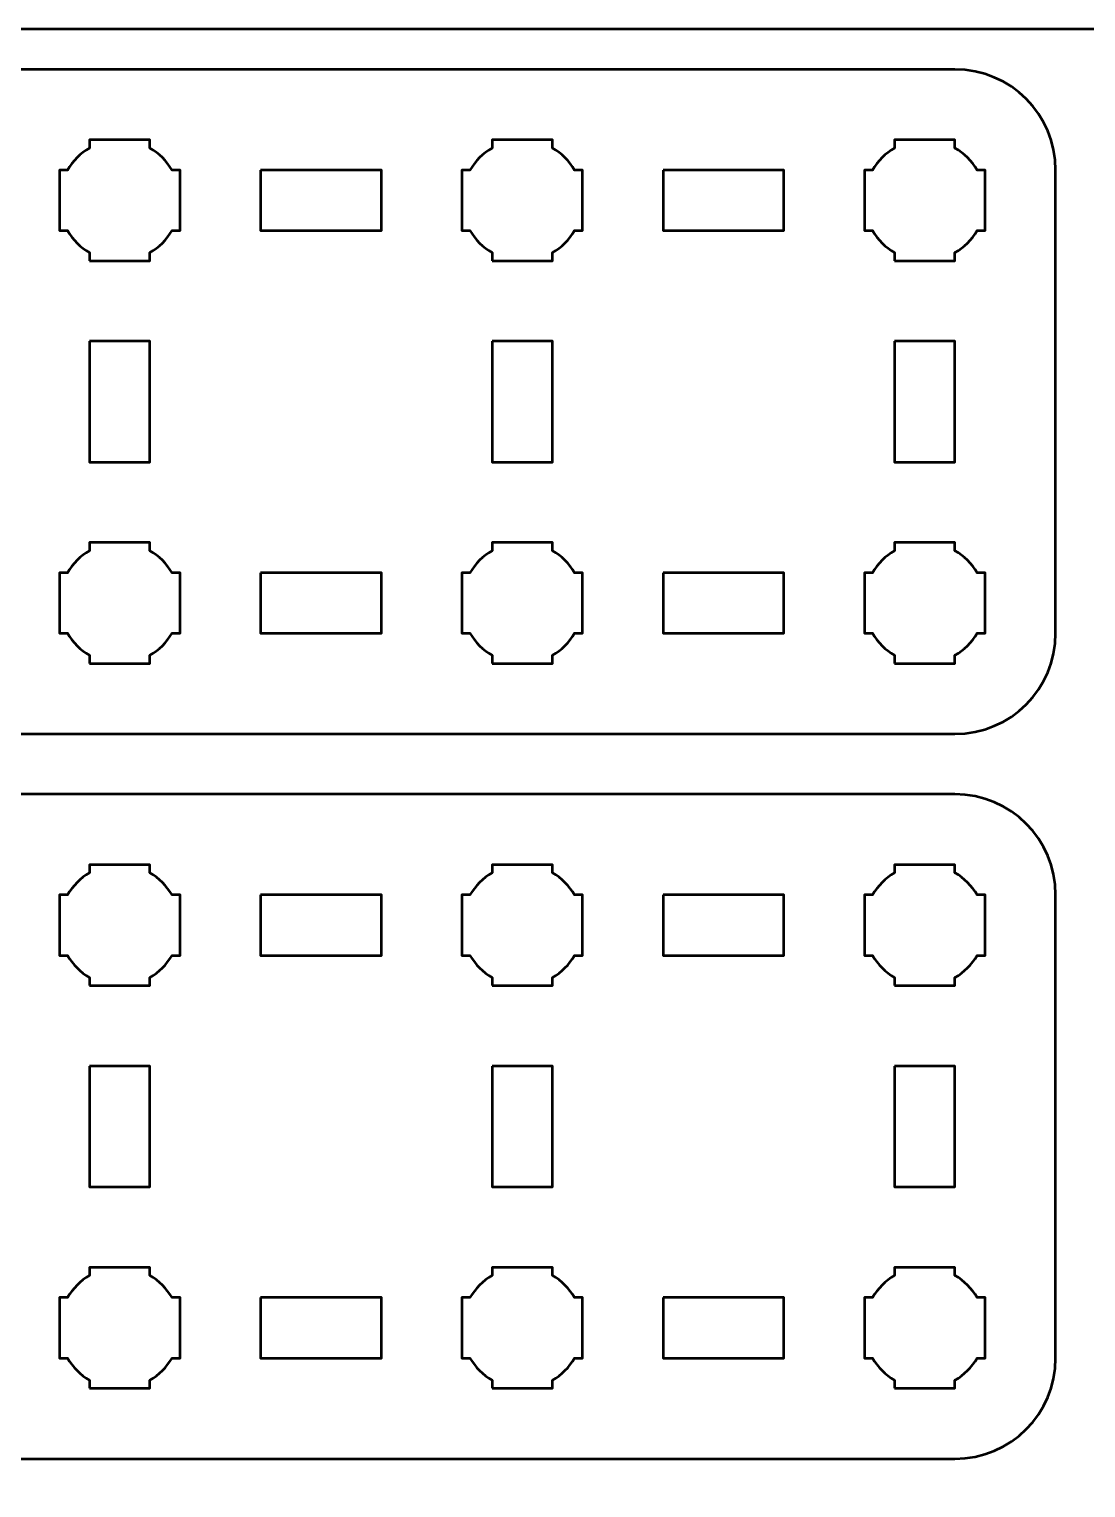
# Model space of a CAD drawing. Header units: centimetres. Extents: x -21 to 0, y -29.7 to 0.
# Drawn here: x -15.75 to -10.5, y -7.24 to 0 of the extents above; entities that cross this region are included whole.
import ezdxf

# ---------------------------------------------------------------- set-up
doc = ezdxf.new("R2010")
doc.units = ezdxf.units.CM
doc.header["$MEASUREMENT"] = 0
doc.layers.add('Layer 1', color=7, linetype='Continuous')

msp = doc.modelspace()

# ---------------------------------------------------------------- linework, layer by layer
at = {"layer": 'Layer 1', "color": 22, "lineweight": 53}
msp.add_open_spline([(-21.00003, -29.19996), (-21.00003, -29.19996), (-21.00003, -0.49992), (-21.00003, -0.49992), (-21.00003, -0.49992), (-21.00003, -0.22295), (-20.77694, 0.00004), (-20.49994, 0.00004), (-20.49994, 0.00004), (-20.49994, 0.00004), (-0.50008, 0.00004), (-0.50008, 0.00004), (-0.50008, 0.00004), (-0.22294, 0.00004), (0.00002, -0.22295), (0.00002, -0.49992), (0.00002, -0.49992), (0.00002, -0.49992), (0.00002, -29.19996), (0.00002, -29.19996), (0.00002, -29.19996), (0.00002, -29.47696), (-0.22294, -29.70005), (-0.50008, -29.70005), (-0.50008, -29.70005), (-0.50008, -29.70005), (-20.49994, -29.70005), (-20.49994, -29.70005), (-20.49994, -29.70005), (-20.77694, -29.70005), (-21.00003, -29.47696), (-21.00003, -29.19996)], degree=3, knots=[0, 0, 0, 0, 0.125, 0.125, 0.125, 0.125, 0.25, 0.25, 0.25, 0.25, 0.375, 0.375, 0.375, 0.375, 0.5, 0.5, 0.5, 0.5, 0.625, 0.625, 0.625, 0.625, 0.75, 0.75, 0.75, 0.75, 0.875, 0.875, 0.875, 0.875, 1, 1, 1, 1], dxfattribs=at)
at = {"layer": 'Layer 1', "color": 114, "lineweight": 53}
for points in [[(-19.44993, -0.19998), (-19.44993, -0.19998), (-11.15005, -0.19998), (-11.15005, -0.19998), (-11.15005, -0.19998), (-10.87305, -0.19998), (-10.64995, -0.42308), (-10.64995, -0.70008), (-10.64995, -0.70008), (-10.64995, -0.70008), (-10.64995, -3), (-10.64995, -3), (-10.64995, -3), (-10.64995, -3.27701), (-10.87305, -3.49996), (-11.15005, -3.49996), (-11.15005, -3.49996), (-11.15005, -3.49996), (-19.44993, -3.49996), (-19.44993, -3.49996), (-19.44993, -3.49996), (-19.72693, -3.49996), (-19.95003, -3.27701), (-19.95003, -3), (-19.95003, -3), (-19.95003, -3), (-19.95003, -0.70008), (-19.95003, -0.70008), (-19.95003, -0.70008), (-19.95003, -0.42308), (-19.72693, -0.19998), (-19.44993, -0.19998)], [(-19.44993, -3.79998), (-19.44993, -3.79998), (-11.15005, -3.79998), (-11.15005, -3.79998), (-11.15005, -3.79998), (-10.87305, -3.79998), (-10.64995, -4.02308), (-10.64995, -4.30008), (-10.64995, -4.30008), (-10.64995, -4.30008), (-10.64995, -6.6), (-10.64995, -6.6), (-10.64995, -6.6), (-10.64995, -6.87701), (-10.87305, -7.09996), (-11.15005, -7.09996), (-11.15005, -7.09996), (-11.15005, -7.09996), (-19.44993, -7.09996), (-19.44993, -7.09996), (-19.44993, -7.09996), (-19.72693, -7.09996), (-19.95003, -6.87701), (-19.95003, -6.6), (-19.95003, -6.6), (-19.95003, -6.6), (-19.95003, -4.30008), (-19.95003, -4.30008), (-19.95003, -4.30008), (-19.95003, -4.02308), (-19.72693, -3.79998), (-19.44993, -3.79998)]]:
    msp.add_open_spline(points, degree=3, knots=[0, 0, 0, 0, 0.125, 0.125, 0.125, 0.125, 0.25, 0.25, 0.25, 0.25, 0.375, 0.375, 0.375, 0.375, 0.5, 0.5, 0.5, 0.5, 0.625, 0.625, 0.625, 0.625, 0.75, 0.75, 0.75, 0.75, 0.875, 0.875, 0.875, 0.875, 1, 1, 1, 1], dxfattribs=at)
at = {"layer": 'Layer 1', "lineweight": 53}
for points, knots in [([(-15.45008, -1.15001), (-15.45008, -1.15001), (-15.45008, -1.1099), (-15.45008, -1.1099), (-15.45008, -1.1099), (-15.49555, -1.08358), (-15.53344, -1.04556), (-15.5599, -1.00008), (-15.5599, -1.00008), (-15.5599, -1.00008), (-15.60001, -1.00008), (-15.60001, -1.00008), (-15.60001, -1.00008), (-15.60001, -1.00008), (-15.60001, -0.85001), (-15.60001, -0.85001), (-15.60001, -0.85001), (-15.60001, -0.85001), (-15.60001, -0.70008), (-15.60001, -0.70008), (-15.60001, -0.70008), (-15.60001, -0.70008), (-15.5599, -0.70008), (-15.5599, -0.70008), (-15.5599, -0.70008), (-15.53344, -0.65447), (-15.49555, -0.61654), (-15.45008, -0.59022), (-15.45008, -0.59022), (-15.45008, -0.59022), (-15.45008, -0.55001), (-15.45008, -0.55001), (-15.45008, -0.55001), (-15.45008, -0.55001), (-15.3, -0.55001), (-15.3, -0.55001), (-15.3, -0.55001), (-15.3, -0.55001), (-15.15007, -0.55001), (-15.15007, -0.55001), (-15.15007, -0.55001), (-15.15007, -0.55001), (-15.15007, -0.59022), (-15.15007, -0.59022), (-15.15007, -0.59022), (-15.10446, -0.61654), (-15.06654, -0.65447), (-15.04022, -0.70008), (-15.04022, -0.70008), (-15.04022, -0.70008), (-15.00001, -0.70008), (-15.00001, -0.70008), (-15.00001, -0.70008), (-15.00001, -0.70008), (-15.00001, -0.85001), (-15.00001, -0.85001), (-15.00001, -0.85001), (-15.00001, -0.85001), (-15.00001, -1.00008), (-15.00001, -1.00008), (-15.00001, -1.00008), (-15.00001, -1.00008), (-15.04022, -1.00008), (-15.04022, -1.00008), (-15.04022, -1.00008), (-15.06654, -1.04556), (-15.10446, -1.08358), (-15.15007, -1.1099), (-15.15007, -1.1099), (-15.15007, -1.1099), (-15.15007, -1.15001), (-15.15007, -1.15001), (-15.15007, -1.15001), (-15.15007, -1.15001), (-15.3, -1.15001), (-15.3, -1.15001), (-15.3, -1.15001), (-15.3, -1.15001), (-15.45008, -1.15001), (-15.45008, -1.15001)], [0, 0, 0, 0, 0.05, 0.05, 0.05, 0.05, 0.1, 0.1, 0.1, 0.1, 0.15, 0.15, 0.15, 0.15, 0.2, 0.2, 0.2, 0.2, 0.25, 0.25, 0.25, 0.25, 0.3, 0.3, 0.3, 0.3, 0.35, 0.35, 0.35, 0.35, 0.4, 0.4, 0.4, 0.4, 0.45, 0.45, 0.45, 0.45, 0.5, 0.5, 0.5, 0.5, 0.55, 0.55, 0.55, 0.55, 0.6, 0.6, 0.6, 0.6, 0.65, 0.65, 0.65, 0.65, 0.7, 0.7, 0.7, 0.7, 0.75, 0.75, 0.75, 0.75, 0.8, 0.8, 0.8, 0.8, 0.85, 0.85, 0.85, 0.85, 0.9, 0.9, 0.9, 0.9, 0.95, 0.95, 0.95, 0.95, 1, 1, 1, 1]), ([(-13.44998, -1.15001), (-13.44998, -1.15001), (-13.44998, -1.1099), (-13.44998, -1.1099), (-13.44998, -1.1099), (-13.49559, -1.08358), (-13.53348, -1.04556), (-13.5598, -1.00008), (-13.5598, -1.00008), (-13.5598, -1.00008), (-13.60005, -1.00008), (-13.60005, -1.00008), (-13.60005, -1.00008), (-13.60005, -1.00008), (-13.60005, -0.85001), (-13.60005, -0.85001), (-13.60005, -0.85001), (-13.60005, -0.85001), (-13.60005, -0.70008), (-13.60005, -0.70008), (-13.60005, -0.70008), (-13.60005, -0.70008), (-13.5598, -0.70008), (-13.5598, -0.70008), (-13.5598, -0.70008), (-13.53348, -0.65447), (-13.49559, -0.61654), (-13.44998, -0.59022), (-13.44998, -0.59022), (-13.44998, -0.59022), (-13.44998, -0.55001), (-13.44998, -0.55001), (-13.44998, -0.55001), (-13.44998, -0.55001), (-13.30005, -0.55001), (-13.30005, -0.55001), (-13.30005, -0.55001), (-13.30005, -0.55001), (-13.14997, -0.55001), (-13.14997, -0.55001), (-13.14997, -0.55001), (-13.14997, -0.55001), (-13.14997, -0.59022), (-13.14997, -0.59022), (-13.14997, -0.59022), (-13.1045, -0.61654), (-13.06647, -0.65447), (-13.04015, -0.70008), (-13.04015, -0.70008), (-13.04015, -0.70008), (-13.00004, -0.70008), (-13.00004, -0.70008), (-13.00004, -0.70008), (-13.00004, -0.70008), (-13.00004, -0.85001), (-13.00004, -0.85001), (-13.00004, -0.85001), (-13.00004, -0.85001), (-13.00004, -1.00008), (-13.00004, -1.00008), (-13.00004, -1.00008), (-13.00004, -1.00008), (-13.04015, -1.00008), (-13.04015, -1.00008), (-13.04015, -1.00008), (-13.06647, -1.04556), (-13.1045, -1.08358), (-13.14997, -1.1099), (-13.14997, -1.1099), (-13.14997, -1.1099), (-13.14997, -1.15001), (-13.14997, -1.15001), (-13.14997, -1.15001), (-13.14997, -1.15001), (-13.30005, -1.15001), (-13.30005, -1.15001), (-13.30005, -1.15001), (-13.30005, -1.15001), (-13.44998, -1.15001), (-13.44998, -1.15001)], [0, 0, 0, 0, 0.05, 0.05, 0.05, 0.05, 0.1, 0.1, 0.1, 0.1, 0.15, 0.15, 0.15, 0.15, 0.2, 0.2, 0.2, 0.2, 0.25, 0.25, 0.25, 0.25, 0.3, 0.3, 0.3, 0.3, 0.35, 0.35, 0.35, 0.35, 0.4, 0.4, 0.4, 0.4, 0.45, 0.45, 0.45, 0.45, 0.5, 0.5, 0.5, 0.5, 0.55, 0.55, 0.55, 0.55, 0.6, 0.6, 0.6, 0.6, 0.65, 0.65, 0.65, 0.65, 0.7, 0.7, 0.7, 0.7, 0.75, 0.75, 0.75, 0.75, 0.8, 0.8, 0.8, 0.8, 0.85, 0.85, 0.85, 0.85, 0.9, 0.9, 0.9, 0.9, 0.95, 0.95, 0.95, 0.95, 1, 1, 1, 1]), ([(-11.45005, -1.15001), (-11.45005, -1.15001), (-11.45005, -1.1099), (-11.45005, -1.1099), (-11.45005, -1.1099), (-11.49553, -1.08358), (-11.53356, -1.04556), (-11.55987, -1.00008), (-11.55987, -1.00008), (-11.55987, -1.00008), (-11.59998, -1.00008), (-11.59998, -1.00008), (-11.59998, -1.00008), (-11.59998, -1.00008), (-11.59998, -0.85001), (-11.59998, -0.85001), (-11.59998, -0.85001), (-11.59998, -0.85001), (-11.59998, -0.70008), (-11.59998, -0.70008), (-11.59998, -0.70008), (-11.59998, -0.70008), (-11.55987, -0.70008), (-11.55987, -0.70008), (-11.55987, -0.70008), (-11.53356, -0.65447), (-11.49553, -0.61654), (-11.45005, -0.59022), (-11.45005, -0.59022), (-11.45005, -0.59022), (-11.45005, -0.55001), (-11.45005, -0.55001), (-11.45005, -0.55001), (-11.45005, -0.55001), (-11.29998, -0.55001), (-11.29998, -0.55001), (-11.29998, -0.55001), (-11.29998, -0.55001), (-11.15005, -0.55001), (-11.15005, -0.55001), (-11.15005, -0.55001), (-11.15005, -0.55001), (-11.15005, -0.59022), (-11.15005, -0.59022), (-11.15005, -0.59022), (-11.10444, -0.61654), (-11.06655, -0.65447), (-11.04023, -0.70008), (-11.04023, -0.70008), (-11.04023, -0.70008), (-10.99998, -0.70008), (-10.99998, -0.70008), (-10.99998, -0.70008), (-10.99998, -0.70008), (-10.99998, -0.85001), (-10.99998, -0.85001), (-10.99998, -0.85001), (-10.99998, -0.85001), (-10.99998, -1.00008), (-10.99998, -1.00008), (-10.99998, -1.00008), (-10.99998, -1.00008), (-11.04023, -1.00008), (-11.04023, -1.00008), (-11.04023, -1.00008), (-11.06655, -1.04556), (-11.10444, -1.08358), (-11.15005, -1.1099), (-11.15005, -1.1099), (-11.15005, -1.1099), (-11.15005, -1.15001), (-11.15005, -1.15001), (-11.15005, -1.15001), (-11.15005, -1.15001), (-11.29998, -1.15001), (-11.29998, -1.15001), (-11.29998, -1.15001), (-11.29998, -1.15001), (-11.45005, -1.15001), (-11.45005, -1.15001)], [0, 0, 0, 0, 0.05, 0.05, 0.05, 0.05, 0.1, 0.1, 0.1, 0.1, 0.15, 0.15, 0.15, 0.15, 0.2, 0.2, 0.2, 0.2, 0.25, 0.25, 0.25, 0.25, 0.3, 0.3, 0.3, 0.3, 0.35, 0.35, 0.35, 0.35, 0.4, 0.4, 0.4, 0.4, 0.45, 0.45, 0.45, 0.45, 0.5, 0.5, 0.5, 0.5, 0.55, 0.55, 0.55, 0.55, 0.6, 0.6, 0.6, 0.6, 0.65, 0.65, 0.65, 0.65, 0.7, 0.7, 0.7, 0.7, 0.75, 0.75, 0.75, 0.75, 0.8, 0.8, 0.8, 0.8, 0.85, 0.85, 0.85, 0.85, 0.9, 0.9, 0.9, 0.9, 0.95, 0.95, 0.95, 0.95, 1, 1, 1, 1]), ([(-14.59996, -0.70008), (-14.59996, -0.70008), (-13.99996, -0.70008), (-13.99996, -0.70008), (-13.99996, -0.70008), (-13.99996, -0.70008), (-13.99996, -1.00008), (-13.99996, -1.00008), (-13.99996, -1.00008), (-13.99996, -1.00008), (-14.59996, -1.00008), (-14.59996, -1.00008), (-14.59996, -1.00008), (-14.59996, -1.00008), (-14.59996, -0.70008), (-14.59996, -0.70008)], [0, 0, 0, 0, 0.25, 0.25, 0.25, 0.25, 0.5, 0.5, 0.5, 0.5, 0.75, 0.75, 0.75, 0.75, 1, 1, 1, 1]), ([(-12.59999, -0.70008), (-12.59999, -0.70008), (-11.99999, -0.70008), (-11.99999, -0.70008), (-11.99999, -0.70008), (-11.99999, -0.70008), (-11.99999, -1.00008), (-11.99999, -1.00008), (-11.99999, -1.00008), (-11.99999, -1.00008), (-12.59999, -1.00008), (-12.59999, -1.00008), (-12.59999, -1.00008), (-12.59999, -1.00008), (-12.59999, -0.70008), (-12.59999, -0.70008)], [0, 0, 0, 0, 0.25, 0.25, 0.25, 0.25, 0.5, 0.5, 0.5, 0.5, 0.75, 0.75, 0.75, 0.75, 1, 1, 1, 1]), ([(-15.45008, -1.55003), (-15.45008, -1.55003), (-15.15007, -1.55003), (-15.15007, -1.55003), (-15.15007, -1.55003), (-15.15007, -1.55003), (-15.15007, -2.15002), (-15.15007, -2.15002), (-15.15007, -2.15002), (-15.15007, -2.15002), (-15.45008, -2.15002), (-15.45008, -2.15002), (-15.45008, -2.15002), (-15.45008, -2.15002), (-15.45008, -1.55003), (-15.45008, -1.55003)], [0, 0, 0, 0, 0.25, 0.25, 0.25, 0.25, 0.5, 0.5, 0.5, 0.5, 0.75, 0.75, 0.75, 0.75, 1, 1, 1, 1]), ([(-13.44998, -1.55003), (-13.44998, -1.55003), (-13.14997, -1.55003), (-13.14997, -1.55003), (-13.14997, -1.55003), (-13.14997, -1.55003), (-13.14997, -2.15002), (-13.14997, -2.15002), (-13.14997, -2.15002), (-13.14997, -2.15002), (-13.44998, -2.15002), (-13.44998, -2.15002), (-13.44998, -2.15002), (-13.44998, -2.15002), (-13.44998, -1.55003), (-13.44998, -1.55003)], [0, 0, 0, 0, 0.25, 0.25, 0.25, 0.25, 0.5, 0.5, 0.5, 0.5, 0.75, 0.75, 0.75, 0.75, 1, 1, 1, 1]), ([(-11.45005, -1.55003), (-11.45005, -1.55003), (-11.15005, -1.55003), (-11.15005, -1.55003), (-11.15005, -1.55003), (-11.15005, -1.55003), (-11.15005, -2.15002), (-11.15005, -2.15002), (-11.15005, -2.15002), (-11.15005, -2.15002), (-11.45005, -2.15002), (-11.45005, -2.15002), (-11.45005, -2.15002), (-11.45005, -2.15002), (-11.45005, -1.55003), (-11.45005, -1.55003)], [0, 0, 0, 0, 0.25, 0.25, 0.25, 0.25, 0.5, 0.5, 0.5, 0.5, 0.75, 0.75, 0.75, 0.75, 1, 1, 1, 1]), ([(-15.45008, -3.15008), (-15.45008, -3.15008), (-15.45008, -3.10982), (-15.45008, -3.10982), (-15.45008, -3.10982), (-15.49555, -3.08351), (-15.53344, -3.04548), (-15.5599, -3), (-15.5599, -3), (-15.5599, -3), (-15.60001, -3), (-15.60001, -3), (-15.60001, -3), (-15.60001, -3), (-15.60001, -2.85007), (-15.60001, -2.85007), (-15.60001, -2.85007), (-15.60001, -2.85007), (-15.60001, -2.7), (-15.60001, -2.7), (-15.60001, -2.7), (-15.60001, -2.7), (-15.5599, -2.7), (-15.5599, -2.7), (-15.5599, -2.7), (-15.53344, -2.65453), (-15.49555, -2.6165), (-15.45008, -2.59018), (-15.45008, -2.59018), (-15.45008, -2.59018), (-15.45008, -2.55007), (-15.45008, -2.55007), (-15.45008, -2.55007), (-15.45008, -2.55007), (-15.3, -2.55007), (-15.3, -2.55007), (-15.3, -2.55007), (-15.3, -2.55007), (-15.15007, -2.55007), (-15.15007, -2.55007), (-15.15007, -2.55007), (-15.15007, -2.55007), (-15.15007, -2.59018), (-15.15007, -2.59018), (-15.15007, -2.59018), (-15.10446, -2.6165), (-15.06654, -2.65453), (-15.04022, -2.7), (-15.04022, -2.7), (-15.04022, -2.7), (-15.00001, -2.7), (-15.00001, -2.7), (-15.00001, -2.7), (-15.00001, -2.7), (-15.00001, -2.85007), (-15.00001, -2.85007), (-15.00001, -2.85007), (-15.00001, -2.85007), (-15.00001, -3), (-15.00001, -3), (-15.00001, -3), (-15.00001, -3), (-15.04022, -3), (-15.04022, -3), (-15.04022, -3), (-15.06654, -3.04548), (-15.10446, -3.08351), (-15.15007, -3.10982), (-15.15007, -3.10982), (-15.15007, -3.10982), (-15.15007, -3.15008), (-15.15007, -3.15008), (-15.15007, -3.15008), (-15.15007, -3.15008), (-15.3, -3.15008), (-15.3, -3.15008), (-15.3, -3.15008), (-15.3, -3.15008), (-15.45008, -3.15008), (-15.45008, -3.15008)], [0, 0, 0, 0, 0.05, 0.05, 0.05, 0.05, 0.1, 0.1, 0.1, 0.1, 0.15, 0.15, 0.15, 0.15, 0.2, 0.2, 0.2, 0.2, 0.25, 0.25, 0.25, 0.25, 0.3, 0.3, 0.3, 0.3, 0.35, 0.35, 0.35, 0.35, 0.4, 0.4, 0.4, 0.4, 0.45, 0.45, 0.45, 0.45, 0.5, 0.5, 0.5, 0.5, 0.55, 0.55, 0.55, 0.55, 0.6, 0.6, 0.6, 0.6, 0.65, 0.65, 0.65, 0.65, 0.7, 0.7, 0.7, 0.7, 0.75, 0.75, 0.75, 0.75, 0.8, 0.8, 0.8, 0.8, 0.85, 0.85, 0.85, 0.85, 0.9, 0.9, 0.9, 0.9, 0.95, 0.95, 0.95, 0.95, 1, 1, 1, 1]), ([(-13.44998, -3.15008), (-13.44998, -3.15008), (-13.44998, -3.10982), (-13.44998, -3.10982), (-13.44998, -3.10982), (-13.49559, -3.08351), (-13.53348, -3.04548), (-13.5598, -3), (-13.5598, -3), (-13.5598, -3), (-13.60005, -3), (-13.60005, -3), (-13.60005, -3), (-13.60005, -3), (-13.60005, -2.85007), (-13.60005, -2.85007), (-13.60005, -2.85007), (-13.60005, -2.85007), (-13.60005, -2.7), (-13.60005, -2.7), (-13.60005, -2.7), (-13.60005, -2.7), (-13.5598, -2.7), (-13.5598, -2.7), (-13.5598, -2.7), (-13.53348, -2.65453), (-13.49559, -2.6165), (-13.44998, -2.59018), (-13.44998, -2.59018), (-13.44998, -2.59018), (-13.44998, -2.55007), (-13.44998, -2.55007), (-13.44998, -2.55007), (-13.44998, -2.55007), (-13.30005, -2.55007), (-13.30005, -2.55007), (-13.30005, -2.55007), (-13.30005, -2.55007), (-13.14997, -2.55007), (-13.14997, -2.55007), (-13.14997, -2.55007), (-13.14997, -2.55007), (-13.14997, -2.59018), (-13.14997, -2.59018), (-13.14997, -2.59018), (-13.1045, -2.6165), (-13.06647, -2.65453), (-13.04015, -2.7), (-13.04015, -2.7), (-13.04015, -2.7), (-13.00004, -2.7), (-13.00004, -2.7), (-13.00004, -2.7), (-13.00004, -2.7), (-13.00004, -2.85007), (-13.00004, -2.85007), (-13.00004, -2.85007), (-13.00004, -2.85007), (-13.00004, -3), (-13.00004, -3), (-13.00004, -3), (-13.00004, -3), (-13.04015, -3), (-13.04015, -3), (-13.04015, -3), (-13.06647, -3.04548), (-13.1045, -3.08351), (-13.14997, -3.10982), (-13.14997, -3.10982), (-13.14997, -3.10982), (-13.14997, -3.15008), (-13.14997, -3.15008), (-13.14997, -3.15008), (-13.14997, -3.15008), (-13.30005, -3.15008), (-13.30005, -3.15008), (-13.30005, -3.15008), (-13.30005, -3.15008), (-13.44998, -3.15008), (-13.44998, -3.15008)], [0, 0, 0, 0, 0.05, 0.05, 0.05, 0.05, 0.1, 0.1, 0.1, 0.1, 0.15, 0.15, 0.15, 0.15, 0.2, 0.2, 0.2, 0.2, 0.25, 0.25, 0.25, 0.25, 0.3, 0.3, 0.3, 0.3, 0.35, 0.35, 0.35, 0.35, 0.4, 0.4, 0.4, 0.4, 0.45, 0.45, 0.45, 0.45, 0.5, 0.5, 0.5, 0.5, 0.55, 0.55, 0.55, 0.55, 0.6, 0.6, 0.6, 0.6, 0.65, 0.65, 0.65, 0.65, 0.7, 0.7, 0.7, 0.7, 0.75, 0.75, 0.75, 0.75, 0.8, 0.8, 0.8, 0.8, 0.85, 0.85, 0.85, 0.85, 0.9, 0.9, 0.9, 0.9, 0.95, 0.95, 0.95, 0.95, 1, 1, 1, 1]), ([(-11.45005, -3.15008), (-11.45005, -3.15008), (-11.45005, -3.10982), (-11.45005, -3.10982), (-11.45005, -3.10982), (-11.49553, -3.08351), (-11.53356, -3.04548), (-11.55987, -3), (-11.55987, -3), (-11.55987, -3), (-11.59998, -3), (-11.59998, -3), (-11.59998, -3), (-11.59998, -3), (-11.59998, -2.85007), (-11.59998, -2.85007), (-11.59998, -2.85007), (-11.59998, -2.85007), (-11.59998, -2.7), (-11.59998, -2.7), (-11.59998, -2.7), (-11.59998, -2.7), (-11.55987, -2.7), (-11.55987, -2.7), (-11.55987, -2.7), (-11.53356, -2.65453), (-11.49553, -2.6165), (-11.45005, -2.59018), (-11.45005, -2.59018), (-11.45005, -2.59018), (-11.45005, -2.55007), (-11.45005, -2.55007), (-11.45005, -2.55007), (-11.45005, -2.55007), (-11.29998, -2.55007), (-11.29998, -2.55007), (-11.29998, -2.55007), (-11.29998, -2.55007), (-11.15005, -2.55007), (-11.15005, -2.55007), (-11.15005, -2.55007), (-11.15005, -2.55007), (-11.15005, -2.59018), (-11.15005, -2.59018), (-11.15005, -2.59018), (-11.10444, -2.6165), (-11.06655, -2.65453), (-11.04023, -2.7), (-11.04023, -2.7), (-11.04023, -2.7), (-10.99998, -2.7), (-10.99998, -2.7), (-10.99998, -2.7), (-10.99998, -2.7), (-10.99998, -2.85007), (-10.99998, -2.85007), (-10.99998, -2.85007), (-10.99998, -2.85007), (-10.99998, -3), (-10.99998, -3), (-10.99998, -3), (-10.99998, -3), (-11.04023, -3), (-11.04023, -3), (-11.04023, -3), (-11.06655, -3.04548), (-11.10444, -3.08351), (-11.15005, -3.10982), (-11.15005, -3.10982), (-11.15005, -3.10982), (-11.15005, -3.15008), (-11.15005, -3.15008), (-11.15005, -3.15008), (-11.15005, -3.15008), (-11.29998, -3.15008), (-11.29998, -3.15008), (-11.29998, -3.15008), (-11.29998, -3.15008), (-11.45005, -3.15008), (-11.45005, -3.15008)], [0, 0, 0, 0, 0.05, 0.05, 0.05, 0.05, 0.1, 0.1, 0.1, 0.1, 0.15, 0.15, 0.15, 0.15, 0.2, 0.2, 0.2, 0.2, 0.25, 0.25, 0.25, 0.25, 0.3, 0.3, 0.3, 0.3, 0.35, 0.35, 0.35, 0.35, 0.4, 0.4, 0.4, 0.4, 0.45, 0.45, 0.45, 0.45, 0.5, 0.5, 0.5, 0.5, 0.55, 0.55, 0.55, 0.55, 0.6, 0.6, 0.6, 0.6, 0.65, 0.65, 0.65, 0.65, 0.7, 0.7, 0.7, 0.7, 0.75, 0.75, 0.75, 0.75, 0.8, 0.8, 0.8, 0.8, 0.85, 0.85, 0.85, 0.85, 0.9, 0.9, 0.9, 0.9, 0.95, 0.95, 0.95, 0.95, 1, 1, 1, 1]), ([(-14.59996, -2.7), (-14.59996, -2.7), (-13.99996, -2.7), (-13.99996, -2.7), (-13.99996, -2.7), (-13.99996, -2.7), (-13.99996, -3), (-13.99996, -3), (-13.99996, -3), (-13.99996, -3), (-14.59996, -3), (-14.59996, -3), (-14.59996, -3), (-14.59996, -3), (-14.59996, -2.7), (-14.59996, -2.7)], [0, 0, 0, 0, 0.25, 0.25, 0.25, 0.25, 0.5, 0.5, 0.5, 0.5, 0.75, 0.75, 0.75, 0.75, 1, 1, 1, 1]), ([(-12.59999, -2.7), (-12.59999, -2.7), (-11.99999, -2.7), (-11.99999, -2.7), (-11.99999, -2.7), (-11.99999, -2.7), (-11.99999, -3), (-11.99999, -3), (-11.99999, -3), (-11.99999, -3), (-12.59999, -3), (-12.59999, -3), (-12.59999, -3), (-12.59999, -3), (-12.59999, -2.7), (-12.59999, -2.7)], [0, 0, 0, 0, 0.25, 0.25, 0.25, 0.25, 0.5, 0.5, 0.5, 0.5, 0.75, 0.75, 0.75, 0.75, 1, 1, 1, 1]), ([(-15.45008, -4.75001), (-15.45008, -4.75001), (-15.45008, -4.7099), (-15.45008, -4.7099), (-15.45008, -4.7099), (-15.49555, -4.68358), (-15.53344, -4.64556), (-15.5599, -4.60008), (-15.5599, -4.60008), (-15.5599, -4.60008), (-15.60001, -4.60008), (-15.60001, -4.60008), (-15.60001, -4.60008), (-15.60001, -4.60008), (-15.60001, -4.45001), (-15.60001, -4.45001), (-15.60001, -4.45001), (-15.60001, -4.45001), (-15.60001, -4.30008), (-15.60001, -4.30008), (-15.60001, -4.30008), (-15.60001, -4.30008), (-15.5599, -4.30008), (-15.5599, -4.30008), (-15.5599, -4.30008), (-15.53344, -4.25447), (-15.49555, -4.21654), (-15.45008, -4.19022), (-15.45008, -4.19022), (-15.45008, -4.19022), (-15.45008, -4.15001), (-15.45008, -4.15001), (-15.45008, -4.15001), (-15.45008, -4.15001), (-15.3, -4.15001), (-15.3, -4.15001), (-15.3, -4.15001), (-15.3, -4.15001), (-15.15007, -4.15001), (-15.15007, -4.15001), (-15.15007, -4.15001), (-15.15007, -4.15001), (-15.15007, -4.19022), (-15.15007, -4.19022), (-15.15007, -4.19022), (-15.10446, -4.21654), (-15.06654, -4.25447), (-15.04022, -4.30008), (-15.04022, -4.30008), (-15.04022, -4.30008), (-15.00001, -4.30008), (-15.00001, -4.30008), (-15.00001, -4.30008), (-15.00001, -4.30008), (-15.00001, -4.45001), (-15.00001, -4.45001), (-15.00001, -4.45001), (-15.00001, -4.45001), (-15.00001, -4.60008), (-15.00001, -4.60008), (-15.00001, -4.60008), (-15.00001, -4.60008), (-15.04022, -4.60008), (-15.04022, -4.60008), (-15.04022, -4.60008), (-15.06654, -4.64556), (-15.10446, -4.68358), (-15.15007, -4.7099), (-15.15007, -4.7099), (-15.15007, -4.7099), (-15.15007, -4.75001), (-15.15007, -4.75001), (-15.15007, -4.75001), (-15.15007, -4.75001), (-15.3, -4.75001), (-15.3, -4.75001), (-15.3, -4.75001), (-15.3, -4.75001), (-15.45008, -4.75001), (-15.45008, -4.75001)], [0, 0, 0, 0, 0.05, 0.05, 0.05, 0.05, 0.1, 0.1, 0.1, 0.1, 0.15, 0.15, 0.15, 0.15, 0.2, 0.2, 0.2, 0.2, 0.25, 0.25, 0.25, 0.25, 0.3, 0.3, 0.3, 0.3, 0.35, 0.35, 0.35, 0.35, 0.4, 0.4, 0.4, 0.4, 0.45, 0.45, 0.45, 0.45, 0.5, 0.5, 0.5, 0.5, 0.55, 0.55, 0.55, 0.55, 0.6, 0.6, 0.6, 0.6, 0.65, 0.65, 0.65, 0.65, 0.7, 0.7, 0.7, 0.7, 0.75, 0.75, 0.75, 0.75, 0.8, 0.8, 0.8, 0.8, 0.85, 0.85, 0.85, 0.85, 0.9, 0.9, 0.9, 0.9, 0.95, 0.95, 0.95, 0.95, 1, 1, 1, 1]), ([(-13.44998, -4.75001), (-13.44998, -4.75001), (-13.44998, -4.7099), (-13.44998, -4.7099), (-13.44998, -4.7099), (-13.49559, -4.68358), (-13.53348, -4.64556), (-13.5598, -4.60008), (-13.5598, -4.60008), (-13.5598, -4.60008), (-13.60005, -4.60008), (-13.60005, -4.60008), (-13.60005, -4.60008), (-13.60005, -4.60008), (-13.60005, -4.45001), (-13.60005, -4.45001), (-13.60005, -4.45001), (-13.60005, -4.45001), (-13.60005, -4.30008), (-13.60005, -4.30008), (-13.60005, -4.30008), (-13.60005, -4.30008), (-13.5598, -4.30008), (-13.5598, -4.30008), (-13.5598, -4.30008), (-13.53348, -4.25447), (-13.49559, -4.21654), (-13.44998, -4.19022), (-13.44998, -4.19022), (-13.44998, -4.19022), (-13.44998, -4.15001), (-13.44998, -4.15001), (-13.44998, -4.15001), (-13.44998, -4.15001), (-13.30005, -4.15001), (-13.30005, -4.15001), (-13.30005, -4.15001), (-13.30005, -4.15001), (-13.14997, -4.15001), (-13.14997, -4.15001), (-13.14997, -4.15001), (-13.14997, -4.15001), (-13.14997, -4.19022), (-13.14997, -4.19022), (-13.14997, -4.19022), (-13.1045, -4.21654), (-13.06647, -4.25447), (-13.04015, -4.30008), (-13.04015, -4.30008), (-13.04015, -4.30008), (-13.00004, -4.30008), (-13.00004, -4.30008), (-13.00004, -4.30008), (-13.00004, -4.30008), (-13.00004, -4.45001), (-13.00004, -4.45001), (-13.00004, -4.45001), (-13.00004, -4.45001), (-13.00004, -4.60008), (-13.00004, -4.60008), (-13.00004, -4.60008), (-13.00004, -4.60008), (-13.04015, -4.60008), (-13.04015, -4.60008), (-13.04015, -4.60008), (-13.06647, -4.64556), (-13.1045, -4.68358), (-13.14997, -4.7099), (-13.14997, -4.7099), (-13.14997, -4.7099), (-13.14997, -4.75001), (-13.14997, -4.75001), (-13.14997, -4.75001), (-13.14997, -4.75001), (-13.30005, -4.75001), (-13.30005, -4.75001), (-13.30005, -4.75001), (-13.30005, -4.75001), (-13.44998, -4.75001), (-13.44998, -4.75001)], [0, 0, 0, 0, 0.05, 0.05, 0.05, 0.05, 0.1, 0.1, 0.1, 0.1, 0.15, 0.15, 0.15, 0.15, 0.2, 0.2, 0.2, 0.2, 0.25, 0.25, 0.25, 0.25, 0.3, 0.3, 0.3, 0.3, 0.35, 0.35, 0.35, 0.35, 0.4, 0.4, 0.4, 0.4, 0.45, 0.45, 0.45, 0.45, 0.5, 0.5, 0.5, 0.5, 0.55, 0.55, 0.55, 0.55, 0.6, 0.6, 0.6, 0.6, 0.65, 0.65, 0.65, 0.65, 0.7, 0.7, 0.7, 0.7, 0.75, 0.75, 0.75, 0.75, 0.8, 0.8, 0.8, 0.8, 0.85, 0.85, 0.85, 0.85, 0.9, 0.9, 0.9, 0.9, 0.95, 0.95, 0.95, 0.95, 1, 1, 1, 1]), ([(-11.45005, -4.75001), (-11.45005, -4.75001), (-11.45005, -4.7099), (-11.45005, -4.7099), (-11.45005, -4.7099), (-11.49553, -4.68358), (-11.53356, -4.64556), (-11.55987, -4.60008), (-11.55987, -4.60008), (-11.55987, -4.60008), (-11.59998, -4.60008), (-11.59998, -4.60008), (-11.59998, -4.60008), (-11.59998, -4.60008), (-11.59998, -4.45001), (-11.59998, -4.45001), (-11.59998, -4.45001), (-11.59998, -4.45001), (-11.59998, -4.30008), (-11.59998, -4.30008), (-11.59998, -4.30008), (-11.59998, -4.30008), (-11.55987, -4.30008), (-11.55987, -4.30008), (-11.55987, -4.30008), (-11.53356, -4.25447), (-11.49553, -4.21654), (-11.45005, -4.19022), (-11.45005, -4.19022), (-11.45005, -4.19022), (-11.45005, -4.15001), (-11.45005, -4.15001), (-11.45005, -4.15001), (-11.45005, -4.15001), (-11.29998, -4.15001), (-11.29998, -4.15001), (-11.29998, -4.15001), (-11.29998, -4.15001), (-11.15005, -4.15001), (-11.15005, -4.15001), (-11.15005, -4.15001), (-11.15005, -4.15001), (-11.15005, -4.19022), (-11.15005, -4.19022), (-11.15005, -4.19022), (-11.10444, -4.21654), (-11.06655, -4.25447), (-11.04023, -4.30008), (-11.04023, -4.30008), (-11.04023, -4.30008), (-10.99998, -4.30008), (-10.99998, -4.30008), (-10.99998, -4.30008), (-10.99998, -4.30008), (-10.99998, -4.45001), (-10.99998, -4.45001), (-10.99998, -4.45001), (-10.99998, -4.45001), (-10.99998, -4.60008), (-10.99998, -4.60008), (-10.99998, -4.60008), (-10.99998, -4.60008), (-11.04023, -4.60008), (-11.04023, -4.60008), (-11.04023, -4.60008), (-11.06655, -4.64556), (-11.10444, -4.68358), (-11.15005, -4.7099), (-11.15005, -4.7099), (-11.15005, -4.7099), (-11.15005, -4.75001), (-11.15005, -4.75001), (-11.15005, -4.75001), (-11.15005, -4.75001), (-11.29998, -4.75001), (-11.29998, -4.75001), (-11.29998, -4.75001), (-11.29998, -4.75001), (-11.45005, -4.75001), (-11.45005, -4.75001)], [0, 0, 0, 0, 0.05, 0.05, 0.05, 0.05, 0.1, 0.1, 0.1, 0.1, 0.15, 0.15, 0.15, 0.15, 0.2, 0.2, 0.2, 0.2, 0.25, 0.25, 0.25, 0.25, 0.3, 0.3, 0.3, 0.3, 0.35, 0.35, 0.35, 0.35, 0.4, 0.4, 0.4, 0.4, 0.45, 0.45, 0.45, 0.45, 0.5, 0.5, 0.5, 0.5, 0.55, 0.55, 0.55, 0.55, 0.6, 0.6, 0.6, 0.6, 0.65, 0.65, 0.65, 0.65, 0.7, 0.7, 0.7, 0.7, 0.75, 0.75, 0.75, 0.75, 0.8, 0.8, 0.8, 0.8, 0.85, 0.85, 0.85, 0.85, 0.9, 0.9, 0.9, 0.9, 0.95, 0.95, 0.95, 0.95, 1, 1, 1, 1]), ([(-14.59996, -4.30008), (-14.59996, -4.30008), (-13.99996, -4.30008), (-13.99996, -4.30008), (-13.99996, -4.30008), (-13.99996, -4.30008), (-13.99996, -4.60008), (-13.99996, -4.60008), (-13.99996, -4.60008), (-13.99996, -4.60008), (-14.59996, -4.60008), (-14.59996, -4.60008), (-14.59996, -4.60008), (-14.59996, -4.60008), (-14.59996, -4.30008), (-14.59996, -4.30008)], [0, 0, 0, 0, 0.25, 0.25, 0.25, 0.25, 0.5, 0.5, 0.5, 0.5, 0.75, 0.75, 0.75, 0.75, 1, 1, 1, 1]), ([(-12.59999, -4.30008), (-12.59999, -4.30008), (-11.99999, -4.30008), (-11.99999, -4.30008), (-11.99999, -4.30008), (-11.99999, -4.30008), (-11.99999, -4.60008), (-11.99999, -4.60008), (-11.99999, -4.60008), (-11.99999, -4.60008), (-12.59999, -4.60008), (-12.59999, -4.60008), (-12.59999, -4.60008), (-12.59999, -4.60008), (-12.59999, -4.30008), (-12.59999, -4.30008)], [0, 0, 0, 0, 0.25, 0.25, 0.25, 0.25, 0.5, 0.5, 0.5, 0.5, 0.75, 0.75, 0.75, 0.75, 1, 1, 1, 1]), ([(-15.45008, -5.15003), (-15.45008, -5.15003), (-15.15007, -5.15003), (-15.15007, -5.15003), (-15.15007, -5.15003), (-15.15007, -5.15003), (-15.15007, -5.75002), (-15.15007, -5.75002), (-15.15007, -5.75002), (-15.15007, -5.75002), (-15.45008, -5.75002), (-15.45008, -5.75002), (-15.45008, -5.75002), (-15.45008, -5.75002), (-15.45008, -5.15003), (-15.45008, -5.15003)], [0, 0, 0, 0, 0.25, 0.25, 0.25, 0.25, 0.5, 0.5, 0.5, 0.5, 0.75, 0.75, 0.75, 0.75, 1, 1, 1, 1]), ([(-13.44998, -5.15003), (-13.44998, -5.15003), (-13.14997, -5.15003), (-13.14997, -5.15003), (-13.14997, -5.15003), (-13.14997, -5.15003), (-13.14997, -5.75002), (-13.14997, -5.75002), (-13.14997, -5.75002), (-13.14997, -5.75002), (-13.44998, -5.75002), (-13.44998, -5.75002), (-13.44998, -5.75002), (-13.44998, -5.75002), (-13.44998, -5.15003), (-13.44998, -5.15003)], [0, 0, 0, 0, 0.25, 0.25, 0.25, 0.25, 0.5, 0.5, 0.5, 0.5, 0.75, 0.75, 0.75, 0.75, 1, 1, 1, 1]), ([(-11.45005, -5.15003), (-11.45005, -5.15003), (-11.15005, -5.15003), (-11.15005, -5.15003), (-11.15005, -5.15003), (-11.15005, -5.15003), (-11.15005, -5.75002), (-11.15005, -5.75002), (-11.15005, -5.75002), (-11.15005, -5.75002), (-11.45005, -5.75002), (-11.45005, -5.75002), (-11.45005, -5.75002), (-11.45005, -5.75002), (-11.45005, -5.15003), (-11.45005, -5.15003)], [0, 0, 0, 0, 0.25, 0.25, 0.25, 0.25, 0.5, 0.5, 0.5, 0.5, 0.75, 0.75, 0.75, 0.75, 1, 1, 1, 1]), ([(-15.45008, -6.75008), (-15.45008, -6.75008), (-15.45008, -6.70982), (-15.45008, -6.70982), (-15.45008, -6.70982), (-15.49555, -6.68351), (-15.53344, -6.64548), (-15.5599, -6.6), (-15.5599, -6.6), (-15.5599, -6.6), (-15.60001, -6.6), (-15.60001, -6.6), (-15.60001, -6.6), (-15.60001, -6.6), (-15.60001, -6.45007), (-15.60001, -6.45007), (-15.60001, -6.45007), (-15.60001, -6.45007), (-15.60001, -6.3), (-15.60001, -6.3), (-15.60001, -6.3), (-15.60001, -6.3), (-15.5599, -6.3), (-15.5599, -6.3), (-15.5599, -6.3), (-15.53344, -6.25453), (-15.49555, -6.2165), (-15.45008, -6.19018), (-15.45008, -6.19018), (-15.45008, -6.19018), (-15.45008, -6.15007), (-15.45008, -6.15007), (-15.45008, -6.15007), (-15.45008, -6.15007), (-15.3, -6.15007), (-15.3, -6.15007), (-15.3, -6.15007), (-15.3, -6.15007), (-15.15007, -6.15007), (-15.15007, -6.15007), (-15.15007, -6.15007), (-15.15007, -6.15007), (-15.15007, -6.19018), (-15.15007, -6.19018), (-15.15007, -6.19018), (-15.10446, -6.2165), (-15.06654, -6.25453), (-15.04022, -6.3), (-15.04022, -6.3), (-15.04022, -6.3), (-15.00001, -6.3), (-15.00001, -6.3), (-15.00001, -6.3), (-15.00001, -6.3), (-15.00001, -6.45007), (-15.00001, -6.45007), (-15.00001, -6.45007), (-15.00001, -6.45007), (-15.00001, -6.6), (-15.00001, -6.6), (-15.00001, -6.6), (-15.00001, -6.6), (-15.04022, -6.6), (-15.04022, -6.6), (-15.04022, -6.6), (-15.06654, -6.64548), (-15.10446, -6.68351), (-15.15007, -6.70982), (-15.15007, -6.70982), (-15.15007, -6.70982), (-15.15007, -6.75008), (-15.15007, -6.75008), (-15.15007, -6.75008), (-15.15007, -6.75008), (-15.3, -6.75008), (-15.3, -6.75008), (-15.3, -6.75008), (-15.3, -6.75008), (-15.45008, -6.75008), (-15.45008, -6.75008)], [0, 0, 0, 0, 0.05, 0.05, 0.05, 0.05, 0.1, 0.1, 0.1, 0.1, 0.15, 0.15, 0.15, 0.15, 0.2, 0.2, 0.2, 0.2, 0.25, 0.25, 0.25, 0.25, 0.3, 0.3, 0.3, 0.3, 0.35, 0.35, 0.35, 0.35, 0.4, 0.4, 0.4, 0.4, 0.45, 0.45, 0.45, 0.45, 0.5, 0.5, 0.5, 0.5, 0.55, 0.55, 0.55, 0.55, 0.6, 0.6, 0.6, 0.6, 0.65, 0.65, 0.65, 0.65, 0.7, 0.7, 0.7, 0.7, 0.75, 0.75, 0.75, 0.75, 0.8, 0.8, 0.8, 0.8, 0.85, 0.85, 0.85, 0.85, 0.9, 0.9, 0.9, 0.9, 0.95, 0.95, 0.95, 0.95, 1, 1, 1, 1]), ([(-13.44998, -6.75008), (-13.44998, -6.75008), (-13.44998, -6.70982), (-13.44998, -6.70982), (-13.44998, -6.70982), (-13.49559, -6.68351), (-13.53348, -6.64548), (-13.5598, -6.6), (-13.5598, -6.6), (-13.5598, -6.6), (-13.60005, -6.6), (-13.60005, -6.6), (-13.60005, -6.6), (-13.60005, -6.6), (-13.60005, -6.45007), (-13.60005, -6.45007), (-13.60005, -6.45007), (-13.60005, -6.45007), (-13.60005, -6.3), (-13.60005, -6.3), (-13.60005, -6.3), (-13.60005, -6.3), (-13.5598, -6.3), (-13.5598, -6.3), (-13.5598, -6.3), (-13.53348, -6.25453), (-13.49559, -6.2165), (-13.44998, -6.19018), (-13.44998, -6.19018), (-13.44998, -6.19018), (-13.44998, -6.15007), (-13.44998, -6.15007), (-13.44998, -6.15007), (-13.44998, -6.15007), (-13.30005, -6.15007), (-13.30005, -6.15007), (-13.30005, -6.15007), (-13.30005, -6.15007), (-13.14997, -6.15007), (-13.14997, -6.15007), (-13.14997, -6.15007), (-13.14997, -6.15007), (-13.14997, -6.19018), (-13.14997, -6.19018), (-13.14997, -6.19018), (-13.1045, -6.2165), (-13.06647, -6.25453), (-13.04015, -6.3), (-13.04015, -6.3), (-13.04015, -6.3), (-13.00004, -6.3), (-13.00004, -6.3), (-13.00004, -6.3), (-13.00004, -6.3), (-13.00004, -6.45007), (-13.00004, -6.45007), (-13.00004, -6.45007), (-13.00004, -6.45007), (-13.00004, -6.6), (-13.00004, -6.6), (-13.00004, -6.6), (-13.00004, -6.6), (-13.04015, -6.6), (-13.04015, -6.6), (-13.04015, -6.6), (-13.06647, -6.64548), (-13.1045, -6.68351), (-13.14997, -6.70982), (-13.14997, -6.70982), (-13.14997, -6.70982), (-13.14997, -6.75008), (-13.14997, -6.75008), (-13.14997, -6.75008), (-13.14997, -6.75008), (-13.30005, -6.75008), (-13.30005, -6.75008), (-13.30005, -6.75008), (-13.30005, -6.75008), (-13.44998, -6.75008), (-13.44998, -6.75008)], [0, 0, 0, 0, 0.05, 0.05, 0.05, 0.05, 0.1, 0.1, 0.1, 0.1, 0.15, 0.15, 0.15, 0.15, 0.2, 0.2, 0.2, 0.2, 0.25, 0.25, 0.25, 0.25, 0.3, 0.3, 0.3, 0.3, 0.35, 0.35, 0.35, 0.35, 0.4, 0.4, 0.4, 0.4, 0.45, 0.45, 0.45, 0.45, 0.5, 0.5, 0.5, 0.5, 0.55, 0.55, 0.55, 0.55, 0.6, 0.6, 0.6, 0.6, 0.65, 0.65, 0.65, 0.65, 0.7, 0.7, 0.7, 0.7, 0.75, 0.75, 0.75, 0.75, 0.8, 0.8, 0.8, 0.8, 0.85, 0.85, 0.85, 0.85, 0.9, 0.9, 0.9, 0.9, 0.95, 0.95, 0.95, 0.95, 1, 1, 1, 1]), ([(-11.45005, -6.75008), (-11.45005, -6.75008), (-11.45005, -6.70982), (-11.45005, -6.70982), (-11.45005, -6.70982), (-11.49553, -6.68351), (-11.53356, -6.64548), (-11.55987, -6.6), (-11.55987, -6.6), (-11.55987, -6.6), (-11.59998, -6.6), (-11.59998, -6.6), (-11.59998, -6.6), (-11.59998, -6.6), (-11.59998, -6.45007), (-11.59998, -6.45007), (-11.59998, -6.45007), (-11.59998, -6.45007), (-11.59998, -6.3), (-11.59998, -6.3), (-11.59998, -6.3), (-11.59998, -6.3), (-11.55987, -6.3), (-11.55987, -6.3), (-11.55987, -6.3), (-11.53356, -6.25453), (-11.49553, -6.2165), (-11.45005, -6.19018), (-11.45005, -6.19018), (-11.45005, -6.19018), (-11.45005, -6.15007), (-11.45005, -6.15007), (-11.45005, -6.15007), (-11.45005, -6.15007), (-11.29998, -6.15007), (-11.29998, -6.15007), (-11.29998, -6.15007), (-11.29998, -6.15007), (-11.15005, -6.15007), (-11.15005, -6.15007), (-11.15005, -6.15007), (-11.15005, -6.15007), (-11.15005, -6.19018), (-11.15005, -6.19018), (-11.15005, -6.19018), (-11.10444, -6.2165), (-11.06655, -6.25453), (-11.04023, -6.3), (-11.04023, -6.3), (-11.04023, -6.3), (-10.99998, -6.3), (-10.99998, -6.3), (-10.99998, -6.3), (-10.99998, -6.3), (-10.99998, -6.45007), (-10.99998, -6.45007), (-10.99998, -6.45007), (-10.99998, -6.45007), (-10.99998, -6.6), (-10.99998, -6.6), (-10.99998, -6.6), (-10.99998, -6.6), (-11.04023, -6.6), (-11.04023, -6.6), (-11.04023, -6.6), (-11.06655, -6.64548), (-11.10444, -6.68351), (-11.15005, -6.70982), (-11.15005, -6.70982), (-11.15005, -6.70982), (-11.15005, -6.75008), (-11.15005, -6.75008), (-11.15005, -6.75008), (-11.15005, -6.75008), (-11.29998, -6.75008), (-11.29998, -6.75008), (-11.29998, -6.75008), (-11.29998, -6.75008), (-11.45005, -6.75008), (-11.45005, -6.75008)], [0, 0, 0, 0, 0.05, 0.05, 0.05, 0.05, 0.1, 0.1, 0.1, 0.1, 0.15, 0.15, 0.15, 0.15, 0.2, 0.2, 0.2, 0.2, 0.25, 0.25, 0.25, 0.25, 0.3, 0.3, 0.3, 0.3, 0.35, 0.35, 0.35, 0.35, 0.4, 0.4, 0.4, 0.4, 0.45, 0.45, 0.45, 0.45, 0.5, 0.5, 0.5, 0.5, 0.55, 0.55, 0.55, 0.55, 0.6, 0.6, 0.6, 0.6, 0.65, 0.65, 0.65, 0.65, 0.7, 0.7, 0.7, 0.7, 0.75, 0.75, 0.75, 0.75, 0.8, 0.8, 0.8, 0.8, 0.85, 0.85, 0.85, 0.85, 0.9, 0.9, 0.9, 0.9, 0.95, 0.95, 0.95, 0.95, 1, 1, 1, 1]), ([(-14.59996, -6.3), (-14.59996, -6.3), (-13.99996, -6.3), (-13.99996, -6.3), (-13.99996, -6.3), (-13.99996, -6.3), (-13.99996, -6.6), (-13.99996, -6.6), (-13.99996, -6.6), (-13.99996, -6.6), (-14.59996, -6.6), (-14.59996, -6.6), (-14.59996, -6.6), (-14.59996, -6.6), (-14.59996, -6.3), (-14.59996, -6.3)], [0, 0, 0, 0, 0.25, 0.25, 0.25, 0.25, 0.5, 0.5, 0.5, 0.5, 0.75, 0.75, 0.75, 0.75, 1, 1, 1, 1]), ([(-12.59999, -6.3), (-12.59999, -6.3), (-11.99999, -6.3), (-11.99999, -6.3), (-11.99999, -6.3), (-11.99999, -6.3), (-11.99999, -6.6), (-11.99999, -6.6), (-11.99999, -6.6), (-11.99999, -6.6), (-12.59999, -6.6), (-12.59999, -6.6), (-12.59999, -6.6), (-12.59999, -6.6), (-12.59999, -6.3), (-12.59999, -6.3)], [0, 0, 0, 0, 0.25, 0.25, 0.25, 0.25, 0.5, 0.5, 0.5, 0.5, 0.75, 0.75, 0.75, 0.75, 1, 1, 1, 1])]:
    msp.add_open_spline(points, degree=3, knots=knots, dxfattribs=at)

doc.saveas('drawing.dxf')
